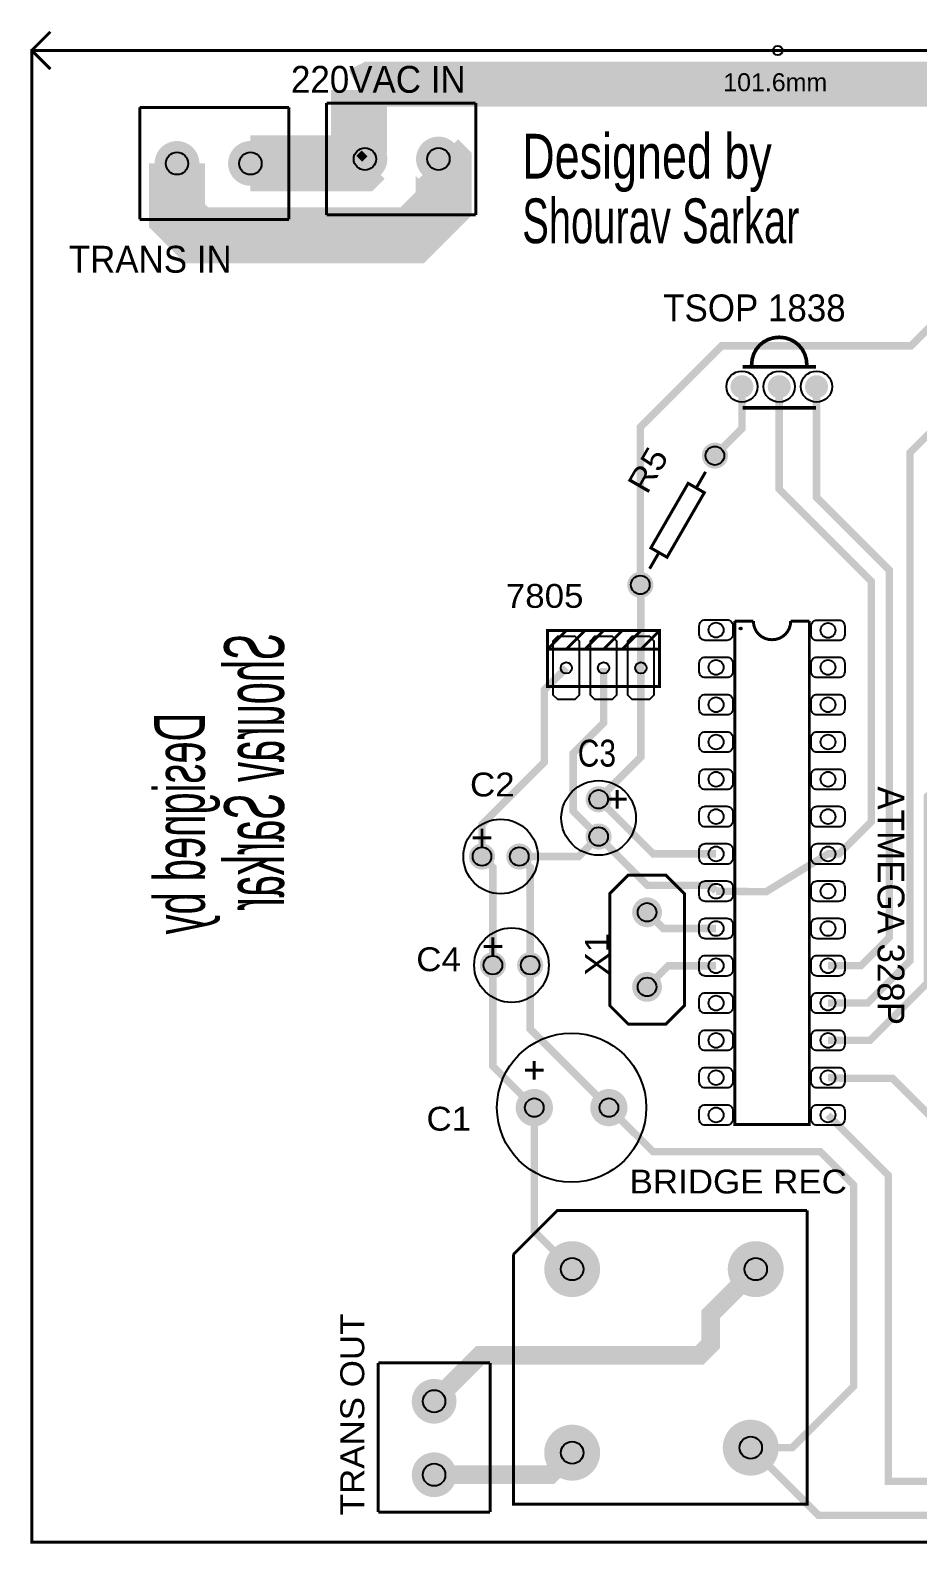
# Model space of a CAD drawing. Header units: inches. Extents: x -2.03 to 2.03, y -2.03 to 2.03.
# Drawn here: x -2.029 to 0.35, y -2.029 to 2.029 of the extents above; entities that cross this region are included whole.
import ezdxf

# ---------------------------------------------------------------- set-up
doc = ezdxf.new("R2010")
doc.units = ezdxf.units.IN
doc.layers.get('0').update_dxf_attribs({"linetype": 'CONTINUOUS'})

# ---------------------------------------------------------------- blocks, each defined once
blk = doc.blocks.new('EPAD')
at = {"const_width": 0.5}
blk.add_lwpolyline([(-0.25, 0, 1), (0.25, 0, 1)], format="xyb", close=True, dxfattribs=at)

msp = doc.modelspace()

# ---------------------------------------------------------------- linework, layer by layer
for points, const_width in [([(-2.025, 1.975), (-1.975, 2.025)], 0.008), ([(-2.025, 1.975), (1.975, 1.975)], 0.008), ([(-2.025, 1.975), (-1.975, 1.925)], 0.008), ([(-2.025, -2.025), (1.975, -2.025), (1.975, 1.975), (-2.025, 1.975), (-2.025, -2.025)], 0.008), ([(-1.147594, 1.699657), (-1.147594, 1.868825)], 0.15), ([(-1.147594, 1.868825), (-1.117165, 1.884573), (1.167913, 1.884573), (1.35689, 1.695596), (1.35689, 1.691535)], 0.12), ([(-1.234722, 1.533785), (-1.234722, 1.833785)], 0.008), ([(-0.834722, 1.833785), (-1.234722, 1.833785)], 0.008), ([(-0.834722, 1.833785), (-0.834722, 1.533785)], 0.008), ([(-1.735659, 1.521974), (-1.735659, 1.821974)], 0.008), ([(-1.735659, 1.821974), (-1.335659, 1.821974)], 0.008), ([(-1.335659, 1.821974), (-1.335659, 1.521974)], 0.008), ([(-1.635659, 1.671974), (-1.635659, 1.531774), (-1.582947, 1.479061), (-1.005124, 1.479061), (-0.921056, 1.563129), (-0.921056, 1.670119), (-0.934722, 1.683785)], 0.15), ([(-1.438659, 1.671974), (-1.143533, 1.671974), (-1.131722, 1.683785)], 0.15), ([(-0.393504, 0.541952), (-0.393504, 0.964763), (-0.387205, 0.971063), (-0.175404, 1.182863), (-0.127961, 1.182863), (0.33247, 1.182863), (0.368701, 1.219094), (0.454352, 1.304745), (0.454352, 1.589176), (0.480039, 1.614863), (0.63868, 1.773504), (0.84185, 1.773504), (0.888039, 1.727315), (0.888039, 1.646324), (0.804039, 1.562324), (0.597798, 1.562324), (0.540321, 1.504848), (0.540321, 1.406582), (0.727808, 1.219094), (0.805709, 1.219094)], 0.02), ([(-1.131722, 1.683785), (-1.147594, 1.699657)], 0.02), ([(-1.735659, 1.521974), (-1.335659, 1.521974)], 0.008), ([(-0.834722, 1.533785), (-1.234722, 1.533785)], 0.008), ([(0.052754, 1.126411), (0.052953, 1.131831), (0.05148, 1.146965), (0.047243, 1.16096), (0.040511, 1.173546), (0.031557, 1.184452), (0.020652, 1.193406), (0.008066, 1.200137), (-0.005929, 1.204374), (-0.021063, 1.205847), (-0.036197, 1.204374), (-0.050192, 1.200137), (-0.062778, 1.193406), (-0.073683, 1.184452), (-0.082637, 1.173546), (-0.089369, 1.16096), (-0.093606, 1.146965), (-0.095079, 1.131831), (-0.09488, 1.126411), (-0.094882, 1.126575)], 0.009843), ([(-0.119488, 1.126575), (0.077362, 1.126575)], 0.009843), ([(-0.193504, 0.888363), (-0.121063, 0.960804), (-0.121063, 1.073425)], 0.02), ([(-0.190354, -0.279331), (-0.056496, -0.280906), (0.109646, -0.179331), (0.139567, -0.179331), (0.22594, -0.092957), (0.22594, 0.551385), (-0.021063, 0.798388), (-0.021063, 1.073425)], 0.02), ([(0.078937, 1.073425), (0.078937, 0.776574), (0.274213, 0.581299), (0.274213, -0.402953), (0.197835, -0.479331), (0.109646, -0.479331)], 0.02), ([(0.077362, 1.016339), (-0.119488, 1.016339)], 0.009843), ([(0.109646, -0.579331), (0.215945, -0.579331), (0.329331, -0.465945), (0.329331, 0.89626), (0.419882, 0.986811)], 0.02), ([(-0.321854, 0.616055), (-0.221854, 0.78926), (-0.265155, 0.81426), (-0.365155, 0.641055), (-0.321854, 0.616055)], 0.008), ([(-0.243504, 0.80176), (-0.218504, 0.845061)], 0.008), ([(-0.368504, 0.585254), (-0.343504, 0.628555)], 0.008), ([(-0.392007, 0.319324), (-0.392007, 0.540455), (-0.393504, 0.541952)], 0.02), ([(-0.140354, 0.444882), (-0.140354, -0.905118), (0.059646, -0.905118), (0.059646, 0.444882)], 0.008), ([(-0.140354, 0.444882), (-0.090354, 0.444882)], 0.008), ([(-0.090354, 0.444882), (-0.089359, 0.434658), (-0.086497, 0.425204), (-0.08195, 0.416702), (-0.075901, 0.409335), (-0.068534, 0.403286), (-0.060032, 0.398739), (-0.050578, 0.395877), (-0.040354, 0.394882)], 0.008), ([(0.009646, 0.444882), (0.008651, 0.434658), (0.005788, 0.425204), (0.001241, 0.416702), (-0.004807, 0.409335), (-0.012174, 0.403286), (-0.020676, 0.398739), (-0.030131, 0.395877), (-0.040354, 0.394882)], 0.008), ([(0.059646, 0.444882), (0.009646, 0.444882)], 0.008), ([(-0.642007, 0.369324), (-0.642007, 0.419324), (-0.342007, 0.419324), (-0.342007, 0.369324)], 0.008), ([(-0.642007, 0.369324), (-0.592007, 0.419324)], 0.008), ([(-0.592007, 0.369324), (-0.542007, 0.419324)], 0.008), ([(-0.542007, 0.369324), (-0.492007, 0.419324)], 0.008), ([(-0.492007, 0.369324), (-0.442007, 0.419324)], 0.008), ([(-0.442007, 0.369324), (-0.392007, 0.419324)], 0.008), ([(-0.392007, 0.369324), (-0.342007, 0.419324)], 0.008), ([(-0.642007, 0.269324), (-0.342007, 0.269324), (-0.342007, 0.369324), (-0.642007, 0.369324), (-0.642007, 0.269324)], 0.008), ([(-0.817913, -0.186417), (-0.817913, -0.10045), (-0.650984, 0.06648), (-0.650984, 0.260347), (-0.592007, 0.319324)], 0.02), ([(-0.505315, -0.132874), (-0.573421, -0.064768), (-0.573421, 0.090545), (-0.492007, 0.171959), (-0.492007, 0.319324)], 0.02), ([(-0.505315, -0.032874), (-0.392007, 0.080434), (-0.392007, 0.319324)], 0.02), ([(0.109646, -0.679331), (0.222244, -0.679331), (0.376575, -0.525), (0.376575, -0.025), (0.423819, 0.022244)], 0.02), ([(-0.505315, -0.032874), (-0.358858, -0.179331), (-0.190354, -0.179331)], 0.02), ([(-0.430315, -0.032874), (-0.480315, -0.032874)], 0.008), ([(-0.455315, -0.007874), (-0.455315, -0.057874)], 0.008), ([(-0.817913, -0.111417), (-0.817913, -0.161417)], 0.008), ([(-0.842913, -0.136417), (-0.792913, -0.136417)], 0.008), ([(-0.717913, -0.186417), (-0.558858, -0.186417), (-0.505315, -0.132874)], 0.02), ([(-0.505315, -0.132874), (-0.374802, -0.263387), (-0.206298, -0.263387), (-0.190354, -0.279331)], 0.02), ([(-0.78878, -0.477756), (-0.78878, -0.215551), (-0.817913, -0.186417)], 0.02), ([(-0.477756, -0.859646), (-0.68878, -0.648622), (-0.68878, -0.477756), (-0.68878, -0.215551), (-0.717913, -0.186417)], 0.02), ([(-0.475394, -0.586024), (-0.475394, -0.286024), (-0.425394, -0.236024), (-0.325394, -0.236024), (-0.275394, -0.286024), (-0.275394, -0.586024), (-0.325394, -0.636024), (-0.425394, -0.636024), (-0.475394, -0.586024)], 0.008), ([(-0.375394, -0.336024), (-0.332087, -0.379331), (-0.190354, -0.379331)], 0.02), ([(-0.78878, -0.402756), (-0.78878, -0.452756)], 0.008), ([(-0.81378, -0.427756), (-0.76378, -0.427756)], 0.008), ([(-0.576181, -1.292717), (-0.677756, -1.191142), (-0.677756, -0.859646), (-0.78878, -0.748622), (-0.78878, -0.477756)], 0.02), ([(-0.375394, -0.536024), (-0.319006, -0.479635), (-0.235354, -0.479635), (-0.190354, -0.479331)], 0.02), ([(-0.702756, -0.759646), (-0.652756, -0.759646)], 0.008), ([(-0.677756, -0.734646), (-0.677756, -0.784646)], 0.008), ([(0.431693, -0.930512), (0.282265, -0.781083), (0.154646, -0.781083), (0.109646, -0.779331)], 0.02), ([(-0.097441, -1.771457), (0.013878, -1.771457), (0.178564, -1.60677), (0.178564, -1.067147), (0.089173, -0.977756), (-0.359646, -0.977756), (-0.477756, -0.859646)], 0.02), ([(0.109646, -0.879331), (0.27125, -1.040935), (0.27125, -1.861733), (0.421969, -1.861733), (0.431693, -1.871457)], 0.02), ([(0.05374, -1.135236), (0.05374, -1.922638), (-0.733661, -1.922638), (-0.733661, -1.253346)], 0.008), ([(0.05374, -1.135236), (-0.615551, -1.135236), (-0.733661, -1.253346)], 0.008), ([(-0.94626, -1.647047), (-0.823273, -1.52406), (-0.234984, -1.52406), (-0.204569, -1.493646), (-0.204569, -1.413231), (-0.084055, -1.292717)], 0.05), ([(-1.09626, -1.544047), (-0.79626, -1.544047)], 0.008), ([(-1.09626, -1.944047), (-1.09626, -1.544047)], 0.008), ([(-0.79626, -1.944047), (-0.79626, -1.544047)], 0.008), ([(-0.94626, -1.844047), (-0.635386, -1.844047), (-0.576181, -1.784843)], 0.05), ([(-0.097441, -1.771457), (0.083819, -1.952717), (0.741299, -1.952717)], 0.02), ([(-0.79626, -1.944047), (-1.09626, -1.944047)], 0.008)]:
    msp.add_lwpolyline(points, dxfattribs=dict(const_width=const_width))
for points in [[(-0.145354, 0.432169), (-0.145354, 0.409169), (-0.145673, 0.405898), (-0.146589, 0.402872), (-0.148044, 0.400152), (-0.14998, 0.397794), (-0.152337, 0.395859), (-0.155057, 0.394404), (-0.158083, 0.393488), (-0.161354, 0.393169), (-0.219354, 0.393169), (-0.222626, 0.393488), (-0.225651, 0.394404), (-0.228372, 0.395859), (-0.230729, 0.397794), (-0.232665, 0.400152), (-0.23412, 0.402872), (-0.235036, 0.405898), (-0.235354, 0.409169), (-0.235354, 0.432169), (-0.235036, 0.435441), (-0.23412, 0.438466), (-0.232665, 0.441187), (-0.230729, 0.443544), (-0.228372, 0.44548), (-0.225651, 0.446935), (-0.222626, 0.447851), (-0.219354, 0.448169), (-0.161354, 0.448169), (-0.158083, 0.447851), (-0.155057, 0.446935), (-0.152337, 0.44548), (-0.14998, 0.443544), (-0.148044, 0.441187), (-0.146589, 0.438466), (-0.145673, 0.435441), (-0.145354, 0.432169)], [(0.154646, 0.431382), (0.154646, 0.408382), (0.154327, 0.40511), (0.153411, 0.402085), (0.151956, 0.399365), (0.15002, 0.397007), (0.147663, 0.395071), (0.144943, 0.393616), (0.141917, 0.3927), (0.138646, 0.392382), (0.080646, 0.392382), (0.077374, 0.3927), (0.074349, 0.393616), (0.071628, 0.395071), (0.069271, 0.397007), (0.067335, 0.399365), (0.06588, 0.402085), (0.064964, 0.40511), (0.064646, 0.408382), (0.064646, 0.431382), (0.064964, 0.434654), (0.06588, 0.437679), (0.067335, 0.440399), (0.069271, 0.442757), (0.071628, 0.444693), (0.074349, 0.446148), (0.077374, 0.447063), (0.080646, 0.447382), (0.138646, 0.447382), (0.141917, 0.447063), (0.144943, 0.446148), (0.147663, 0.444693), (0.15002, 0.442757), (0.151956, 0.440399), (0.153411, 0.437679), (0.154327, 0.434654), (0.154646, 0.431382)], [(-0.627007, 0.392324), (-0.615007, 0.404324), (-0.569007, 0.404324), (-0.557007, 0.392324), (-0.557007, 0.246324), (-0.569007, 0.234324), (-0.615007, 0.234324), (-0.627007, 0.246324), (-0.627007, 0.392324)], [(-0.527007, 0.392324), (-0.515007, 0.404324), (-0.469007, 0.404324), (-0.457007, 0.392324), (-0.457007, 0.246324), (-0.469007, 0.234324), (-0.515007, 0.234324), (-0.527007, 0.246324), (-0.527007, 0.392324)], [(-0.427007, 0.392324), (-0.415007, 0.404324), (-0.369007, 0.404324), (-0.357007, 0.392324), (-0.357007, 0.246324), (-0.369007, 0.234324), (-0.415007, 0.234324), (-0.427007, 0.246324), (-0.427007, 0.392324)], [(-0.145354, 0.332169), (-0.145354, 0.309169), (-0.145673, 0.305898), (-0.146589, 0.302872), (-0.148044, 0.300152), (-0.14998, 0.297794), (-0.152337, 0.295859), (-0.155057, 0.294404), (-0.158083, 0.293488), (-0.161354, 0.293169), (-0.219354, 0.293169), (-0.222626, 0.293488), (-0.225651, 0.294404), (-0.228372, 0.295859), (-0.230729, 0.297794), (-0.232665, 0.300152), (-0.23412, 0.302872), (-0.235036, 0.305898), (-0.235354, 0.309169), (-0.235354, 0.332169), (-0.235036, 0.335441), (-0.23412, 0.338466), (-0.232665, 0.341187), (-0.230729, 0.343544), (-0.228372, 0.34548), (-0.225651, 0.346935), (-0.222626, 0.347851), (-0.219354, 0.348169), (-0.161354, 0.348169), (-0.158083, 0.347851), (-0.155057, 0.346935), (-0.152337, 0.34548), (-0.14998, 0.343544), (-0.148044, 0.341187), (-0.146589, 0.338466), (-0.145673, 0.335441), (-0.145354, 0.332169)], [(0.154646, 0.332169), (0.154646, 0.309169), (0.154327, 0.305898), (0.153411, 0.302872), (0.151956, 0.300152), (0.15002, 0.297794), (0.147663, 0.295859), (0.144943, 0.294404), (0.141917, 0.293488), (0.138646, 0.293169), (0.080646, 0.293169), (0.077374, 0.293488), (0.074349, 0.294404), (0.071628, 0.295859), (0.069271, 0.297794), (0.067335, 0.300152), (0.06588, 0.302872), (0.064964, 0.305898), (0.064646, 0.309169), (0.064646, 0.332169), (0.064964, 0.335441), (0.06588, 0.338466), (0.067335, 0.341187), (0.069271, 0.343544), (0.071628, 0.34548), (0.074349, 0.346935), (0.077374, 0.347851), (0.080646, 0.348169), (0.138646, 0.348169), (0.141917, 0.347851), (0.144943, 0.346935), (0.147663, 0.34548), (0.15002, 0.343544), (0.151956, 0.341187), (0.153411, 0.338466), (0.154327, 0.335441), (0.154646, 0.332169)], [(-0.145354, 0.232169), (-0.145354, 0.209169), (-0.145673, 0.205898), (-0.146589, 0.202872), (-0.148044, 0.200152), (-0.14998, 0.197794), (-0.152337, 0.195859), (-0.155057, 0.194404), (-0.158083, 0.193488), (-0.161354, 0.193169), (-0.219354, 0.193169), (-0.222626, 0.193488), (-0.225651, 0.194404), (-0.228372, 0.195859), (-0.230729, 0.197794), (-0.232665, 0.200152), (-0.23412, 0.202872), (-0.235036, 0.205898), (-0.235354, 0.209169), (-0.235354, 0.232169), (-0.235036, 0.235441), (-0.23412, 0.238466), (-0.232665, 0.241187), (-0.230729, 0.243544), (-0.228372, 0.24548), (-0.225651, 0.246935), (-0.222626, 0.247851), (-0.219354, 0.248169), (-0.161354, 0.248169), (-0.158083, 0.247851), (-0.155057, 0.246935), (-0.152337, 0.24548), (-0.14998, 0.243544), (-0.148044, 0.241187), (-0.146589, 0.238466), (-0.145673, 0.235441), (-0.145354, 0.232169)], [(0.154646, 0.232169), (0.154646, 0.209169), (0.154327, 0.205898), (0.153411, 0.202872), (0.151956, 0.200152), (0.15002, 0.197794), (0.147663, 0.195859), (0.144943, 0.194404), (0.141917, 0.193488), (0.138646, 0.193169), (0.080646, 0.193169), (0.077374, 0.193488), (0.074349, 0.194404), (0.071628, 0.195859), (0.069271, 0.197794), (0.067335, 0.200152), (0.06588, 0.202872), (0.064964, 0.205898), (0.064646, 0.209169), (0.064646, 0.232169), (0.064964, 0.235441), (0.06588, 0.238466), (0.067335, 0.241187), (0.069271, 0.243544), (0.071628, 0.24548), (0.074349, 0.246935), (0.077374, 0.247851), (0.080646, 0.248169), (0.138646, 0.248169), (0.141917, 0.247851), (0.144943, 0.246935), (0.147663, 0.24548), (0.15002, 0.243544), (0.151956, 0.241187), (0.153411, 0.238466), (0.154327, 0.235441), (0.154646, 0.232169)], [(-0.145354, 0.132169), (-0.145354, 0.109169), (-0.145673, 0.105898), (-0.146589, 0.102872), (-0.148044, 0.100152), (-0.14998, 0.097794), (-0.152337, 0.095859), (-0.155057, 0.094404), (-0.158083, 0.093488), (-0.161354, 0.093169), (-0.219354, 0.093169), (-0.222626, 0.093488), (-0.225651, 0.094404), (-0.228372, 0.095859), (-0.230729, 0.097794), (-0.232665, 0.100152), (-0.23412, 0.102872), (-0.235036, 0.105898), (-0.235354, 0.109169), (-0.235354, 0.132169), (-0.235036, 0.135441), (-0.23412, 0.138466), (-0.232665, 0.141187), (-0.230729, 0.143544), (-0.228372, 0.14548), (-0.225651, 0.146935), (-0.222626, 0.147851), (-0.219354, 0.148169), (-0.161354, 0.148169), (-0.158083, 0.147851), (-0.155057, 0.146935), (-0.152337, 0.14548), (-0.14998, 0.143544), (-0.148044, 0.141187), (-0.146589, 0.138466), (-0.145673, 0.135441), (-0.145354, 0.132169)], [(0.154646, 0.132169), (0.154646, 0.109169), (0.154327, 0.105898), (0.153411, 0.102872), (0.151956, 0.100152), (0.15002, 0.097794), (0.147663, 0.095859), (0.144943, 0.094404), (0.141917, 0.093488), (0.138646, 0.093169), (0.080646, 0.093169), (0.077374, 0.093488), (0.074349, 0.094404), (0.071628, 0.095859), (0.069271, 0.097794), (0.067335, 0.100152), (0.06588, 0.102872), (0.064964, 0.105898), (0.064646, 0.109169), (0.064646, 0.132169), (0.064964, 0.135441), (0.06588, 0.138466), (0.067335, 0.141187), (0.069271, 0.143544), (0.071628, 0.14548), (0.074349, 0.146935), (0.077374, 0.147851), (0.080646, 0.148169), (0.138646, 0.148169), (0.141917, 0.147851), (0.144943, 0.146935), (0.147663, 0.14548), (0.15002, 0.143544), (0.151956, 0.141187), (0.153411, 0.138466), (0.154327, 0.135441), (0.154646, 0.132169)], [(-0.145354, 0.032169), (-0.145354, 0.009169), (-0.145673, 0.005898), (-0.146589, 0.002872), (-0.148044, 0.000152), (-0.14998, -0.002206), (-0.152337, -0.004141), (-0.155057, -0.005596), (-0.158083, -0.006512), (-0.161354, -0.006831), (-0.219354, -0.006831), (-0.222626, -0.006512), (-0.225651, -0.005596), (-0.228372, -0.004141), (-0.230729, -0.002206), (-0.232665, 0.000152), (-0.23412, 0.002872), (-0.235036, 0.005898), (-0.235354, 0.009169), (-0.235354, 0.032169), (-0.235036, 0.035441), (-0.23412, 0.038466), (-0.232665, 0.041187), (-0.230729, 0.043544), (-0.228372, 0.04548), (-0.225651, 0.046935), (-0.222626, 0.047851), (-0.219354, 0.048169), (-0.161354, 0.048169), (-0.158083, 0.047851), (-0.155057, 0.046935), (-0.152337, 0.04548), (-0.14998, 0.043544), (-0.148044, 0.041187), (-0.146589, 0.038466), (-0.145673, 0.035441), (-0.145354, 0.032169)], [(0.154646, 0.032169), (0.154646, 0.009169), (0.154327, 0.005898), (0.153411, 0.002872), (0.151956, 0.000152), (0.15002, -0.002206), (0.147663, -0.004141), (0.144943, -0.005596), (0.141917, -0.006512), (0.138646, -0.006831), (0.080646, -0.006831), (0.077374, -0.006512), (0.074349, -0.005596), (0.071628, -0.004141), (0.069271, -0.002206), (0.067335, 0.000152), (0.06588, 0.002872), (0.064964, 0.005898), (0.064646, 0.009169), (0.064646, 0.032169), (0.064964, 0.035441), (0.06588, 0.038466), (0.067335, 0.041187), (0.069271, 0.043544), (0.071628, 0.04548), (0.074349, 0.046935), (0.077374, 0.047851), (0.080646, 0.048169), (0.138646, 0.048169), (0.141917, 0.047851), (0.144943, 0.046935), (0.147663, 0.04548), (0.15002, 0.043544), (0.151956, 0.041187), (0.153411, 0.038466), (0.154327, 0.035441), (0.154646, 0.032169)], [(-0.145354, -0.067831), (-0.145354, -0.090831), (-0.145673, -0.094102), (-0.146589, -0.097128), (-0.148044, -0.099848), (-0.14998, -0.102206), (-0.152337, -0.104141), (-0.155057, -0.105596), (-0.158083, -0.106512), (-0.161354, -0.106831), (-0.219354, -0.106831), (-0.222626, -0.106512), (-0.225651, -0.105596), (-0.228372, -0.104141), (-0.230729, -0.102206), (-0.232665, -0.099848), (-0.23412, -0.097128), (-0.235036, -0.094102), (-0.235354, -0.090831), (-0.235354, -0.067831), (-0.235036, -0.064559), (-0.23412, -0.061534), (-0.232665, -0.058813), (-0.230729, -0.056456), (-0.228372, -0.05452), (-0.225651, -0.053065), (-0.222626, -0.052149), (-0.219354, -0.051831), (-0.161354, -0.051831), (-0.158083, -0.052149), (-0.155057, -0.053065), (-0.152337, -0.05452), (-0.14998, -0.056456), (-0.148044, -0.058813), (-0.146589, -0.061534), (-0.145673, -0.064559), (-0.145354, -0.067831)], [(0.154646, -0.067831), (0.154646, -0.090831), (0.154327, -0.094102), (0.153411, -0.097128), (0.151956, -0.099848), (0.15002, -0.102206), (0.147663, -0.104141), (0.144943, -0.105596), (0.141917, -0.106512), (0.138646, -0.106831), (0.080646, -0.106831), (0.077374, -0.106512), (0.074349, -0.105596), (0.071628, -0.104141), (0.069271, -0.102206), (0.067335, -0.099848), (0.06588, -0.097128), (0.064964, -0.094102), (0.064646, -0.090831), (0.064646, -0.067831), (0.064964, -0.064559), (0.06588, -0.061534), (0.067335, -0.058813), (0.069271, -0.056456), (0.071628, -0.05452), (0.074349, -0.053065), (0.077374, -0.052149), (0.080646, -0.051831), (0.138646, -0.051831), (0.141917, -0.052149), (0.144943, -0.053065), (0.147663, -0.05452), (0.15002, -0.056456), (0.151956, -0.058813), (0.153411, -0.061534), (0.154327, -0.064559), (0.154646, -0.067831)], [(-0.145354, -0.167831), (-0.145354, -0.190831), (-0.145673, -0.194102), (-0.146589, -0.197128), (-0.148044, -0.199848), (-0.14998, -0.202206), (-0.152337, -0.204141), (-0.155057, -0.205596), (-0.158083, -0.206512), (-0.161354, -0.206831), (-0.219354, -0.206831), (-0.222626, -0.206512), (-0.225651, -0.205596), (-0.228372, -0.204141), (-0.230729, -0.202206), (-0.232665, -0.199848), (-0.23412, -0.197128), (-0.235036, -0.194102), (-0.235354, -0.190831), (-0.235354, -0.167831), (-0.235036, -0.164559), (-0.23412, -0.161534), (-0.232665, -0.158813), (-0.230729, -0.156456), (-0.228372, -0.15452), (-0.225651, -0.153065), (-0.222626, -0.152149), (-0.219354, -0.151831), (-0.161354, -0.151831), (-0.158083, -0.152149), (-0.155057, -0.153065), (-0.152337, -0.15452), (-0.14998, -0.156456), (-0.148044, -0.158813), (-0.146589, -0.161534), (-0.145673, -0.164559), (-0.145354, -0.167831)], [(0.154646, -0.167831), (0.154646, -0.190831), (0.154327, -0.194102), (0.153411, -0.197128), (0.151956, -0.199848), (0.15002, -0.202206), (0.147663, -0.204141), (0.144943, -0.205596), (0.141917, -0.206512), (0.138646, -0.206831), (0.080646, -0.206831), (0.077374, -0.206512), (0.074349, -0.205596), (0.071628, -0.204141), (0.069271, -0.202206), (0.067335, -0.199848), (0.06588, -0.197128), (0.064964, -0.194102), (0.064646, -0.190831), (0.064646, -0.167831), (0.064964, -0.164559), (0.06588, -0.161534), (0.067335, -0.158813), (0.069271, -0.156456), (0.071628, -0.15452), (0.074349, -0.153065), (0.077374, -0.152149), (0.080646, -0.151831), (0.138646, -0.151831), (0.141917, -0.152149), (0.144943, -0.153065), (0.147663, -0.15452), (0.15002, -0.156456), (0.151956, -0.158813), (0.153411, -0.161534), (0.154327, -0.164559), (0.154646, -0.167831)], [(-0.145354, -0.267831), (-0.145354, -0.290831), (-0.145673, -0.294102), (-0.146589, -0.297128), (-0.148044, -0.299848), (-0.14998, -0.302206), (-0.152337, -0.304141), (-0.155057, -0.305596), (-0.158083, -0.306512), (-0.161354, -0.306831), (-0.219354, -0.306831), (-0.222626, -0.306512), (-0.225651, -0.305596), (-0.228372, -0.304141), (-0.230729, -0.302206), (-0.232665, -0.299848), (-0.23412, -0.297128), (-0.235036, -0.294102), (-0.235354, -0.290831), (-0.235354, -0.267831), (-0.235036, -0.264559), (-0.23412, -0.261534), (-0.232665, -0.258813), (-0.230729, -0.256456), (-0.228372, -0.25452), (-0.225651, -0.253065), (-0.222626, -0.252149), (-0.219354, -0.251831), (-0.161354, -0.251831), (-0.158083, -0.252149), (-0.155057, -0.253065), (-0.152337, -0.25452), (-0.14998, -0.256456), (-0.148044, -0.258813), (-0.146589, -0.261534), (-0.145673, -0.264559), (-0.145354, -0.267831)], [(0.154646, -0.267831), (0.154646, -0.290831), (0.154327, -0.294102), (0.153411, -0.297128), (0.151956, -0.299848), (0.15002, -0.302206), (0.147663, -0.304141), (0.144943, -0.305596), (0.141917, -0.306512), (0.138646, -0.306831), (0.080646, -0.306831), (0.077374, -0.306512), (0.074349, -0.305596), (0.071628, -0.304141), (0.069271, -0.302206), (0.067335, -0.299848), (0.06588, -0.297128), (0.064964, -0.294102), (0.064646, -0.290831), (0.064646, -0.267831), (0.064964, -0.264559), (0.06588, -0.261534), (0.067335, -0.258813), (0.069271, -0.256456), (0.071628, -0.25452), (0.074349, -0.253065), (0.077374, -0.252149), (0.080646, -0.251831), (0.138646, -0.251831), (0.141917, -0.252149), (0.144943, -0.253065), (0.147663, -0.25452), (0.15002, -0.256456), (0.151956, -0.258813), (0.153411, -0.261534), (0.154327, -0.264559), (0.154646, -0.267831)], [(-0.145354, -0.367831), (-0.145354, -0.390831), (-0.145673, -0.394102), (-0.146589, -0.397128), (-0.148044, -0.399848), (-0.14998, -0.402206), (-0.152337, -0.404141), (-0.155057, -0.405596), (-0.158083, -0.406512), (-0.161354, -0.406831), (-0.219354, -0.406831), (-0.222626, -0.406512), (-0.225651, -0.405596), (-0.228372, -0.404141), (-0.230729, -0.402206), (-0.232665, -0.399848), (-0.23412, -0.397128), (-0.235036, -0.394102), (-0.235354, -0.390831), (-0.235354, -0.367831), (-0.235036, -0.364559), (-0.23412, -0.361534), (-0.232665, -0.358813), (-0.230729, -0.356456), (-0.228372, -0.35452), (-0.225651, -0.353065), (-0.222626, -0.352149), (-0.219354, -0.351831), (-0.161354, -0.351831), (-0.158083, -0.352149), (-0.155057, -0.353065), (-0.152337, -0.35452), (-0.14998, -0.356456), (-0.148044, -0.358813), (-0.146589, -0.361534), (-0.145673, -0.364559), (-0.145354, -0.367831)], [(0.154646, -0.367831), (0.154646, -0.390831), (0.154327, -0.394102), (0.153411, -0.397128), (0.151956, -0.399848), (0.15002, -0.402206), (0.147663, -0.404141), (0.144943, -0.405596), (0.141917, -0.406512), (0.138646, -0.406831), (0.080646, -0.406831), (0.077374, -0.406512), (0.074349, -0.405596), (0.071628, -0.404141), (0.069271, -0.402206), (0.067335, -0.399848), (0.06588, -0.397128), (0.064964, -0.394102), (0.064646, -0.390831), (0.064646, -0.367831), (0.064964, -0.364559), (0.06588, -0.361534), (0.067335, -0.358813), (0.069271, -0.356456), (0.071628, -0.35452), (0.074349, -0.353065), (0.077374, -0.352149), (0.080646, -0.351831), (0.138646, -0.351831), (0.141917, -0.352149), (0.144943, -0.353065), (0.147663, -0.35452), (0.15002, -0.356456), (0.151956, -0.358813), (0.153411, -0.361534), (0.154327, -0.364559), (0.154646, -0.367831)], [(-0.145354, -0.467831), (-0.145354, -0.490831), (-0.145673, -0.494102), (-0.146589, -0.497128), (-0.148044, -0.499848), (-0.14998, -0.502206), (-0.152337, -0.504141), (-0.155057, -0.505596), (-0.158083, -0.506512), (-0.161354, -0.506831), (-0.219354, -0.506831), (-0.222626, -0.506512), (-0.225651, -0.505596), (-0.228372, -0.504141), (-0.230729, -0.502206), (-0.232665, -0.499848), (-0.23412, -0.497128), (-0.235036, -0.494102), (-0.235354, -0.490831), (-0.235354, -0.467831), (-0.235036, -0.464559), (-0.23412, -0.461534), (-0.232665, -0.458813), (-0.230729, -0.456456), (-0.228372, -0.45452), (-0.225651, -0.453065), (-0.222626, -0.452149), (-0.219354, -0.451831), (-0.161354, -0.451831), (-0.158083, -0.452149), (-0.155057, -0.453065), (-0.152337, -0.45452), (-0.14998, -0.456456), (-0.148044, -0.458813), (-0.146589, -0.461534), (-0.145673, -0.464559), (-0.145354, -0.467831)], [(0.154646, -0.467831), (0.154646, -0.490831), (0.154327, -0.494102), (0.153411, -0.497128), (0.151956, -0.499848), (0.15002, -0.502206), (0.147663, -0.504141), (0.144943, -0.505596), (0.141917, -0.506512), (0.138646, -0.506831), (0.080646, -0.506831), (0.077374, -0.506512), (0.074349, -0.505596), (0.071628, -0.504141), (0.069271, -0.502206), (0.067335, -0.499848), (0.06588, -0.497128), (0.064964, -0.494102), (0.064646, -0.490831), (0.064646, -0.467831), (0.064964, -0.464559), (0.06588, -0.461534), (0.067335, -0.458813), (0.069271, -0.456456), (0.071628, -0.45452), (0.074349, -0.453065), (0.077374, -0.452149), (0.080646, -0.451831), (0.138646, -0.451831), (0.141917, -0.452149), (0.144943, -0.453065), (0.147663, -0.45452), (0.15002, -0.456456), (0.151956, -0.458813), (0.153411, -0.461534), (0.154327, -0.464559), (0.154646, -0.467831)], [(-0.145354, -0.567831), (-0.145354, -0.590831), (-0.145673, -0.594102), (-0.146589, -0.597128), (-0.148044, -0.599848), (-0.14998, -0.602206), (-0.152337, -0.604141), (-0.155057, -0.605596), (-0.158083, -0.606512), (-0.161354, -0.606831), (-0.219354, -0.606831), (-0.222626, -0.606512), (-0.225651, -0.605596), (-0.228372, -0.604141), (-0.230729, -0.602206), (-0.232665, -0.599848), (-0.23412, -0.597128), (-0.235036, -0.594102), (-0.235354, -0.590831), (-0.235354, -0.567831), (-0.235036, -0.564559), (-0.23412, -0.561534), (-0.232665, -0.558813), (-0.230729, -0.556456), (-0.228372, -0.55452), (-0.225651, -0.553065), (-0.222626, -0.552149), (-0.219354, -0.551831), (-0.161354, -0.551831), (-0.158083, -0.552149), (-0.155057, -0.553065), (-0.152337, -0.55452), (-0.14998, -0.556456), (-0.148044, -0.558813), (-0.146589, -0.561534), (-0.145673, -0.564559), (-0.145354, -0.567831)], [(0.154646, -0.567831), (0.154646, -0.590831), (0.154327, -0.594102), (0.153411, -0.597128), (0.151956, -0.599848), (0.15002, -0.602206), (0.147663, -0.604141), (0.144943, -0.605596), (0.141917, -0.606512), (0.138646, -0.606831), (0.080646, -0.606831), (0.077374, -0.606512), (0.074349, -0.605596), (0.071628, -0.604141), (0.069271, -0.602206), (0.067335, -0.599848), (0.06588, -0.597128), (0.064964, -0.594102), (0.064646, -0.590831), (0.064646, -0.567831), (0.064964, -0.564559), (0.06588, -0.561534), (0.067335, -0.558813), (0.069271, -0.556456), (0.071628, -0.55452), (0.074349, -0.553065), (0.077374, -0.552149), (0.080646, -0.551831), (0.138646, -0.551831), (0.141917, -0.552149), (0.144943, -0.553065), (0.147663, -0.55452), (0.15002, -0.556456), (0.151956, -0.558813), (0.153411, -0.561534), (0.154327, -0.564559), (0.154646, -0.567831)], [(-0.145354, -0.667831), (-0.145354, -0.690831), (-0.145673, -0.694102), (-0.146589, -0.697128), (-0.148044, -0.699848), (-0.14998, -0.702206), (-0.152337, -0.704141), (-0.155057, -0.705596), (-0.158083, -0.706512), (-0.161354, -0.706831), (-0.219354, -0.706831), (-0.222626, -0.706512), (-0.225651, -0.705596), (-0.228372, -0.704141), (-0.230729, -0.702206), (-0.232665, -0.699848), (-0.23412, -0.697128), (-0.235036, -0.694102), (-0.235354, -0.690831), (-0.235354, -0.667831), (-0.235036, -0.664559), (-0.23412, -0.661534), (-0.232665, -0.658813), (-0.230729, -0.656456), (-0.228372, -0.65452), (-0.225651, -0.653065), (-0.222626, -0.652149), (-0.219354, -0.651831), (-0.161354, -0.651831), (-0.158083, -0.652149), (-0.155057, -0.653065), (-0.152337, -0.65452), (-0.14998, -0.656456), (-0.148044, -0.658813), (-0.146589, -0.661534), (-0.145673, -0.664559), (-0.145354, -0.667831)], [(0.154646, -0.667831), (0.154646, -0.690831), (0.154327, -0.694102), (0.153411, -0.697128), (0.151956, -0.699848), (0.15002, -0.702206), (0.147663, -0.704141), (0.144943, -0.705596), (0.141917, -0.706512), (0.138646, -0.706831), (0.080646, -0.706831), (0.077374, -0.706512), (0.074349, -0.705596), (0.071628, -0.704141), (0.069271, -0.702206), (0.067335, -0.699848), (0.06588, -0.697128), (0.064964, -0.694102), (0.064646, -0.690831), (0.064646, -0.667831), (0.064964, -0.664559), (0.06588, -0.661534), (0.067335, -0.658813), (0.069271, -0.656456), (0.071628, -0.65452), (0.074349, -0.653065), (0.077374, -0.652149), (0.080646, -0.651831), (0.138646, -0.651831), (0.141917, -0.652149), (0.144943, -0.653065), (0.147663, -0.65452), (0.15002, -0.656456), (0.151956, -0.658813), (0.153411, -0.661534), (0.154327, -0.664559), (0.154646, -0.667831)], [(-0.145354, -0.767831), (-0.145354, -0.790831), (-0.145673, -0.794102), (-0.146589, -0.797128), (-0.148044, -0.799848), (-0.14998, -0.802206), (-0.152337, -0.804141), (-0.155057, -0.805596), (-0.158083, -0.806512), (-0.161354, -0.806831), (-0.219354, -0.806831), (-0.222626, -0.806512), (-0.225651, -0.805596), (-0.228372, -0.804141), (-0.230729, -0.802206), (-0.232665, -0.799848), (-0.23412, -0.797128), (-0.235036, -0.794102), (-0.235354, -0.790831), (-0.235354, -0.767831), (-0.235036, -0.764559), (-0.23412, -0.761534), (-0.232665, -0.758813), (-0.230729, -0.756456), (-0.228372, -0.75452), (-0.225651, -0.753065), (-0.222626, -0.752149), (-0.219354, -0.751831), (-0.161354, -0.751831), (-0.158083, -0.752149), (-0.155057, -0.753065), (-0.152337, -0.75452), (-0.14998, -0.756456), (-0.148044, -0.758813), (-0.146589, -0.761534), (-0.145673, -0.764559), (-0.145354, -0.767831)], [(0.154646, -0.767831), (0.154646, -0.790831), (0.154327, -0.794102), (0.153411, -0.797128), (0.151956, -0.799848), (0.15002, -0.802206), (0.147663, -0.804141), (0.144943, -0.805596), (0.141917, -0.806512), (0.138646, -0.806831), (0.080646, -0.806831), (0.077374, -0.806512), (0.074349, -0.805596), (0.071628, -0.804141), (0.069271, -0.802206), (0.067335, -0.799848), (0.06588, -0.797128), (0.064964, -0.794102), (0.064646, -0.790831), (0.064646, -0.767831), (0.064964, -0.764559), (0.06588, -0.761534), (0.067335, -0.758813), (0.069271, -0.756456), (0.071628, -0.75452), (0.074349, -0.753065), (0.077374, -0.752149), (0.080646, -0.751831), (0.138646, -0.751831), (0.141917, -0.752149), (0.144943, -0.753065), (0.147663, -0.75452), (0.15002, -0.756456), (0.151956, -0.758813), (0.153411, -0.761534), (0.154327, -0.764559), (0.154646, -0.767831)], [(-0.145354, -0.867831), (-0.145354, -0.890831), (-0.145673, -0.894102), (-0.146589, -0.897128), (-0.148044, -0.899848), (-0.14998, -0.902206), (-0.152337, -0.904141), (-0.155057, -0.905596), (-0.158083, -0.906512), (-0.161354, -0.906831), (-0.219354, -0.906831), (-0.222626, -0.906512), (-0.225651, -0.905596), (-0.228372, -0.904141), (-0.230729, -0.902206), (-0.232665, -0.899848), (-0.23412, -0.897128), (-0.235036, -0.894102), (-0.235354, -0.890831), (-0.235354, -0.867831), (-0.235036, -0.864559), (-0.23412, -0.861534), (-0.232665, -0.858813), (-0.230729, -0.856456), (-0.228372, -0.85452), (-0.225651, -0.853065), (-0.222626, -0.852149), (-0.219354, -0.851831), (-0.161354, -0.851831), (-0.158083, -0.852149), (-0.155057, -0.853065), (-0.152337, -0.85452), (-0.14998, -0.856456), (-0.148044, -0.858813), (-0.146589, -0.861534), (-0.145673, -0.864559), (-0.145354, -0.867831)], [(0.154646, -0.867831), (0.154646, -0.890831), (0.154327, -0.894102), (0.153411, -0.897128), (0.151956, -0.899848), (0.15002, -0.902206), (0.147663, -0.904141), (0.144943, -0.905596), (0.141917, -0.906512), (0.138646, -0.906831), (0.080646, -0.906831), (0.077374, -0.906512), (0.074349, -0.905596), (0.071628, -0.904141), (0.069271, -0.902206), (0.067335, -0.899848), (0.06588, -0.897128), (0.064964, -0.894102), (0.064646, -0.890831), (0.064646, -0.867831), (0.064964, -0.864559), (0.06588, -0.861534), (0.067335, -0.858813), (0.069271, -0.856456), (0.071628, -0.85452), (0.074349, -0.853065), (0.077374, -0.852149), (0.080646, -0.851831), (0.138646, -0.851831), (0.141917, -0.852149), (0.144943, -0.853065), (0.147663, -0.85452), (0.15002, -0.856456), (0.151956, -0.858813), (0.153411, -0.861534), (0.154327, -0.864559), (0.154646, -0.867831)]]:
    msp.add_lwpolyline(points, close=True)
for centre, radius in [((-0.025, 1.975), 0.0125), ((-1.131722, 1.683785), 0.03), ((-0.934722, 1.683785), 0.03), ((-1.635659, 1.671974), 0.03), ((-1.438659, 1.671974), 0.03), ((-0.121063, 1.073425), 0.041732), ((-0.021063, 1.073425), 0.041732), ((0.078937, 1.073425), 0.041732), ((-0.193504, 0.888363), 0.025), ((-0.393504, 0.541952), 0.025), ((-0.190354, 0.420669), 0.02), ((-0.124354, 0.424882), 0.002828), ((0.109646, 0.419882), 0.02), ((-0.592007, 0.319324), 0.015), ((-0.492007, 0.319324), 0.015), ((-0.392007, 0.319324), 0.015), ((-0.190354, 0.320669), 0.02), ((0.109646, 0.320669), 0.02), ((-0.190354, 0.220669), 0.02), ((0.109646, 0.220669), 0.02), ((-0.190354, 0.120669), 0.02), ((0.109646, 0.120669), 0.02), ((-0.190354, 0.020669), 0.02), ((0.109646, 0.020669), 0.02), ((-0.505315, -0.082874), 0.1), ((-0.505315, -0.032874), 0.025), ((-0.190354, -0.079331), 0.02), ((0.109646, -0.079331), 0.02), ((-0.767913, -0.186417), 0.1), ((-0.505315, -0.132874), 0.025), ((-0.817913, -0.186417), 0.025), ((-0.717913, -0.186417), 0.025), ((-0.190354, -0.179331), 0.02), ((0.109646, -0.179331), 0.02), ((-0.190354, -0.279331), 0.02), ((0.109646, -0.279331), 0.02), ((-0.375394, -0.336024), 0.025), ((-0.190354, -0.379331), 0.02), ((0.109646, -0.379331), 0.02), ((-0.73878, -0.477756), 0.1), ((-0.78878, -0.477756), 0.025), ((-0.68878, -0.477756), 0.025), ((-0.190354, -0.479331), 0.02), ((0.109646, -0.479331), 0.02), ((-0.375394, -0.536024), 0.025), ((-0.190354, -0.579331), 0.02), ((0.109646, -0.579331), 0.02), ((-0.577756, -0.859646), 0.2), ((-0.190354, -0.679331), 0.02), ((0.109646, -0.679331), 0.02), ((-0.190354, -0.779331), 0.02), ((0.109646, -0.779331), 0.02), ((-0.677756, -0.859646), 0.025), ((-0.477756, -0.859646), 0.025), ((-0.190354, -0.879331), 0.02), ((0.109646, -0.879331), 0.02), ((-0.576181, -1.292717), 0.03), ((-0.084055, -1.292717), 0.03), ((-0.94626, -1.647047), 0.03), ((-0.097441, -1.771457), 0.03), ((-0.576181, -1.784842), 0.03), ((-0.94626, -1.844047), 0.03)]:
    msp.add_circle(centre, radius)

# ---------------------------------------------------------------- block references
for p, xscale, yscale in [((-1.635659, 1.671974), 0.12, 0.12), ((-1.438659, 1.671974), 0.12, 0.12), ((-1.131722, 1.683785), 0.12, 0.12), ((-0.934722, 1.683785), 0.12, 0.12), ((-0.121063, 1.073425), 0.061417, 0.061417), ((-0.021063, 1.073425), 0.061417, 0.061417), ((0.078937, 1.073425), 0.061417, 0.061417), ((-0.193504, 0.888363), 0.07, 0.07), ((-0.393504, 0.541952), 0.07, 0.07), ((-0.505315, -0.032874), 0.07, 0.07), ((-0.505315, -0.132874), 0.07, 0.07), ((-0.817913, -0.186417), 0.07, 0.07), ((-0.717913, -0.186417), 0.07, 0.07), ((-0.375394, -0.336024), 0.08, 0.08), ((-0.78878, -0.477756), 0.07, 0.07), ((-0.68878, -0.477756), 0.07, 0.07), ((-0.375394, -0.536024), 0.08, 0.08), ((-0.677756, -0.859646), 0.1, 0.1), ((-0.477756, -0.859646), 0.1, 0.1), ((-0.576181, -1.292717), 0.15, 0.15), ((-0.084055, -1.292717), 0.15, 0.15), ((-0.94626, -1.647047), 0.12, 0.12), ((-0.097441, -1.771457), 0.15, 0.15), ((-0.576181, -1.784843), 0.15, 0.15), ((-0.94626, -1.844047), 0.12, 0.12)]:
    msp.add_blockref('EPAD', p, dxfattribs=dict(xscale=xscale, yscale=yscale))

# ---------------------------------------------------------------- texts
for s, height, width, p in [('220VAC IN', 0.072, 0.972222, (-1.330037, 1.861423)), ('101.6mm', 0.048, 1.041667, (-0.171126, 1.865691)), ('Designed by', 0.12, 0.75, (-0.710039, 1.631339)), ('Shourav Sarkar', 0.12, 0.666667, (-0.710039, 1.45811)), ('TRANS IN', 0.072, 0.972222, (-1.925896, 1.37903)), ('TSOP 1838', 0.072, 0.972222, (-0.332126, 1.248567)), ('7805', 0.064, 1.09375, (-0.754054, 0.48038)), ('C3', 0.072, 0.833333, (-0.561236, 0.054717)), ('C2', 0.064, 1.09375, (-0.850087, -0.025362)), ('C4', 0.064, 1.09375, (-0.994181, -0.493866)), ('C1', 0.064, 1.09375, (-0.966756, -0.921425)), ('BRIDGE REC', 0.064, 1.09375, (-0.422244, -1.089929))]:
    msp.add_text(s, height=height, dxfattribs=dict(width=width)).set_placement(p)
for s, height, rotation, width, p in [('R5', 0.064, 60, 1.09375, (-0.375509, 0.782209)), ('ATMEGA 328P', 0.072, -90, 0.972222, (0.242543, 0.001677)), ('X1', 0.064, 90, 1.09375, (-0.477394, -0.506024)), ('TRANS OUT', 0.064, 90, 1.09375, (-1.133693, -1.952748))]:
    msp.add_text(s, height=height, rotation=rotation, dxfattribs=dict(width=width)).set_placement(p)
at = {"text_generation_flag": 2}
for s, height, width, p in [('Shourav Sarkar', 0.16, 0.5, (-1.348937, 0.412008)), ('Designed by', 0.136, 0.588235, (-1.560976, 0.199409))]:
    msp.add_text(s, height=height, rotation=90, dxfattribs=dict(at, width=width)).set_placement(p)

doc.saveas('drawing.dxf')
